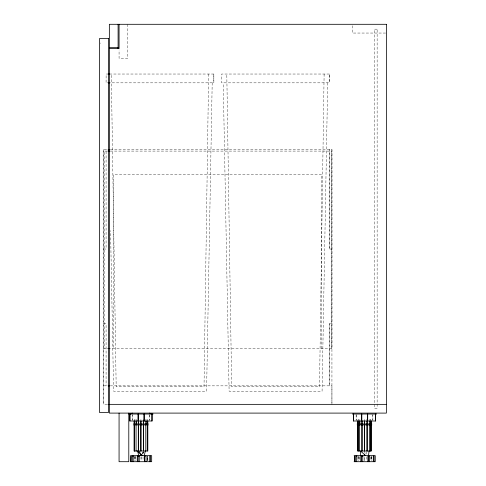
<?xml version="1.0" encoding="UTF-8"?>
<svg xmlns="http://www.w3.org/2000/svg" width="486" height="486" viewBox="0 0 486 486"><rect width="100%" height="100%" fill="white"/><g stroke="black" fill="none" stroke-linecap="round" stroke-linejoin="round"><path stroke-width="0.36" stroke-dasharray="2.43 1.82" d="M107.315 404.51L103.518 404.51L103.518 149.53L107.315 149.53M132.678 420.311L132.678 414.728M134.513 420.451L134.513 419.333M135.035 420.451L135.035 419.333M140.94 420.451L140.94 419.333M147.38 461.001L147.38 456.117M147.853 461.001L147.853 456.117M329.374 323.664L329.374 385.854L329.374 323.664L331.938 323.664M329.374 249.039L329.374 149.53L329.374 249.039L331.938 249.039M331.938 404.51L331.938 385.854L110.346 385.854M110.346 149.53L331.938 149.53L331.938 348.541L110.346 348.541M358.595 420.451L358.595 419.333M364.798 461.001L364.798 456.816M372.877 420.311L372.877 414.728M208.628 74.03L204.017 386.801L116.178 386.801L111.306 74.03M324.119 74.03L319.509 386.801L231.676 386.801L226.798 74.03M212.194 82.845L206.58 391.206L113.615 391.206L110.559 230.583M327.685 82.845L322.072 391.206L229.106 391.206L223.244 82.845M142.714 454.325L143.886 451.67M142.155 453.912L143.37 452.168M142.216 453.067L143.2 452.035M142.331 453.329L143.88 451.931M385.617 33.048L352.35 33.048L352.35 25.758M108.736 74.03L106.124 74.03L106.082 82.845L108.736 82.845M109.459 74.03L213.84 74.03L213.876 82.845L109.32 82.845M329.332 74.03L221.616 74.03L221.58 82.845L329.374 82.845L329.332 74.03L329.332 82.845M107.187 151.085L104.162 151.085L104.162 348.541M110.219 151.085L331.294 151.085L331.294 348.541M103.518 249.039L106.082 249.039L106.082 149.53M103.518 323.664L106.082 323.664L106.082 385.854M103.518 348.541L107.862 348.541M103.518 385.854L107.315 385.854M364.67 451.67L365.18 453.663M372.762 414.728L372.762 420.311M371.413 456.117L371.413 461.001M371.158 456.816L371.158 461.001M371.049 456.816L371.049 461.001M370.854 419.333L370.854 420.451M370.94 456.816L370.94 461.001M370.472 419.333L370.472 420.451M369.36 419.333L369.36 420.451M366.875 419.333L366.875 420.451M366.79 451.67L366.79 454.987M366.602 456.816L366.602 461.001M364.5 419.333L364.5 420.451M364.518 456.816L364.518 461.001M359.889 419.333L359.889 420.451M359.367 456.816L359.367 461.001M358.954 456.816L358.954 461.001M358.316 456.117L358.316 461.001M358.073 419.333L358.073 420.451M357.975 456.816L357.975 461.001M356.238 414.728L356.238 420.311M356.123 414.728L356.123 420.311M331.938 149.53L331.938 403.022M321.671 348.541L321.671 174.407L113.785 174.407L113.785 348.541M213.84 74.03L213.84 82.845M149.317 414.728L149.317 420.311M149.202 414.728L149.202 420.311M147.598 456.816L147.598 461.001M147.489 456.816L147.489 461.001M147.294 419.333L147.294 420.451M146.912 419.333L146.912 420.451M145.8 419.333L145.8 420.451M143.315 419.333L143.315 420.451M143.042 456.816L143.042 461.001M141.238 456.816L141.238 461.001M140.958 456.816L140.958 461.001M136.329 419.333L136.329 420.451M135.807 456.816L135.807 461.001M135.394 456.117L135.394 461.001M134.756 456.117L134.756 461.001M134.415 456.816L134.415 461.001M132.563 414.728L132.563 420.311M127.818 24.3L127.818 58.32L119.07 58.32L119.07 50.003M103.518 149.53L103.518 404.51M100.754 42.981L100.754 43.485M377.136 29.16L374.22 29.16L374.22 408.24L377.136 408.24L377.136 29.16"/><path stroke-width="0.73" d="M129.932 421.004L129.932 414.029M134.063 424.91L134.063 451.002L147.817 451.002L147.817 424.91M134.586 451.002L134.586 424.91M136.074 423.98L136.074 421.004M138.31 423.98L138.31 421.004M140.94 423.98L140.94 421.004M144.075 421.004L144.075 414.029M144.129 421.004L144.129 414.029M144.7 461.7L144.7 456.117M145.8 451.002L145.8 424.91M146.061 461.7L146.061 456.117L144.403 456.117L144.403 461.7M146.912 423.98L146.912 421.004M147.294 451.002L147.294 424.91M354.488 461.7L354.488 456.117L354.337 461.7M357.623 423.98L357.623 421.004M359.634 423.98L359.634 421.004M361.699 421.004L361.699 414.029M361.87 451.002L361.87 424.91M364.409 423.98L364.409 421.004M364.5 423.98L364.5 421.004M367.039 451.002L367.039 424.91M367.13 451.002L367.13 424.91M367.635 421.004L367.635 414.029M370.472 451.002L370.472 424.91M370.854 451.002L370.854 424.91M375.629 414.029L375.629 421.004L353.371 421.004L353.371 414.029M368.473 455.655L369.087 451.002M144.184 455.655L145.369 451.002M130.418 414.029L132.35 413.1M109.35 47.664L118.098 47.664M109.35 48.6L119.07 48.6L119.07 24.3M108.19 74.03L109.648 74.03M108.19 82.845L109.848 82.845M108.074 149.53L109.587 149.53M107.947 151.085L109.459 151.085M107.862 348.541L109.587 348.541M108.074 385.854L109.587 385.854M109.35 404.352L386.37 404.352M108.074 404.51L109.587 404.51M128.79 414.029L153.09 414.029M352.35 414.029L376.65 414.029M133.614 423.98L148.266 423.98M357.174 423.98L371.826 423.98M133.614 424.91L148.266 424.91M357.174 424.91L371.826 424.91M130.54 455.655L151.675 455.655L151.675 461.7L130.54 461.7M354.1 455.655L375.235 455.655L375.235 461.7L354.1 461.7M133.443 456.117L132.125 456.117L132.125 461.7M139.391 456.117L137.246 456.117L137.246 461.7M357.003 456.117L355.685 456.117L355.685 461.7M362.951 456.117L360.806 456.117L360.806 461.7M149.53 413.1L151.462 414.029M365.685 455.655L360.527 451.002L360.527 455.655M136.967 451.002L142.125 455.655L138.65 451.002M129.203 414.029L128.79 413.1L128.79 461.7L119.07 461.7L119.07 413.1M137.696 451.002L138.65 455.655M375.508 414.029L375.508 421.004M374.068 461.7L374.068 456.117L373.297 456.117L373.297 461.7M371.377 421.004L371.377 423.98M371.377 424.91L371.377 451.002L357.623 451.002L357.623 424.91M370.854 421.004L370.854 423.98M370.472 421.004L370.472 423.98M369.621 461.7L369.621 456.117L367.963 456.117L367.963 461.7M369.36 421.004L369.36 423.98M369.36 424.91L369.36 451.002M368.26 456.117L368.26 461.7M367.689 414.029L367.689 421.004M367.13 421.004L367.13 423.98M367.039 421.004L367.039 423.98M364.5 424.91L364.5 451.002M364.5 454.325L364.5 455.655M364.409 424.91L364.409 451.002M362.781 456.117L362.781 461.7M362.125 421.004L362.125 423.98M362.125 424.91L362.125 451.002M361.87 421.004L361.87 423.98M361.754 414.029L361.754 421.004M361.633 456.117L361.633 461.7M359.889 421.004L359.889 423.98M359.634 424.91L359.634 451.002M358.146 421.004L358.146 423.98M358.146 424.91L358.146 451.002M358.073 421.004L358.073 423.98M358.073 424.91L358.073 451.002M356.742 456.117L356.742 461.7M353.492 414.029L353.492 421.004M152.069 414.029L152.069 421.004L129.811 421.004L129.811 414.029M151.948 414.029L151.948 421.004M150.508 461.7L150.508 456.117L149.737 456.117L149.737 461.7M147.817 421.004L147.817 423.98M147.294 421.004L147.294 423.98M145.8 421.004L145.8 423.98M143.57 421.004L143.57 451.002M143.479 421.004L143.479 423.98M143.479 424.91L143.479 451.002M140.94 424.91L140.94 451.002M140.94 454.325L140.94 455.655M140.849 421.004L140.849 423.98M140.849 424.91L140.849 451.002M139.221 456.117L139.221 461.7M138.565 421.004L138.565 423.98M138.565 424.91L138.565 451.002M138.31 424.91L138.31 451.002M138.194 414.029L138.194 421.004M138.139 414.029L138.139 421.004M138.073 456.117L138.073 461.7M136.329 421.004L136.329 423.98M136.074 424.91L136.074 451.002M134.586 421.004L134.586 423.98M134.513 421.004L134.513 423.98M134.513 424.91L134.513 451.002M134.063 421.004L134.063 423.98M133.182 456.117L133.182 461.7M130.928 461.7L130.928 456.117L130.777 461.7M118.098 24.3L118.098 48.6M386.37 24.3L109.35 24.3L109.35 413.1L386.37 413.1L386.37 24.3M108.378 38.394L99.63 38.394L99.63 412.614L108.378 412.614L108.378 38.394"/></g></svg>
